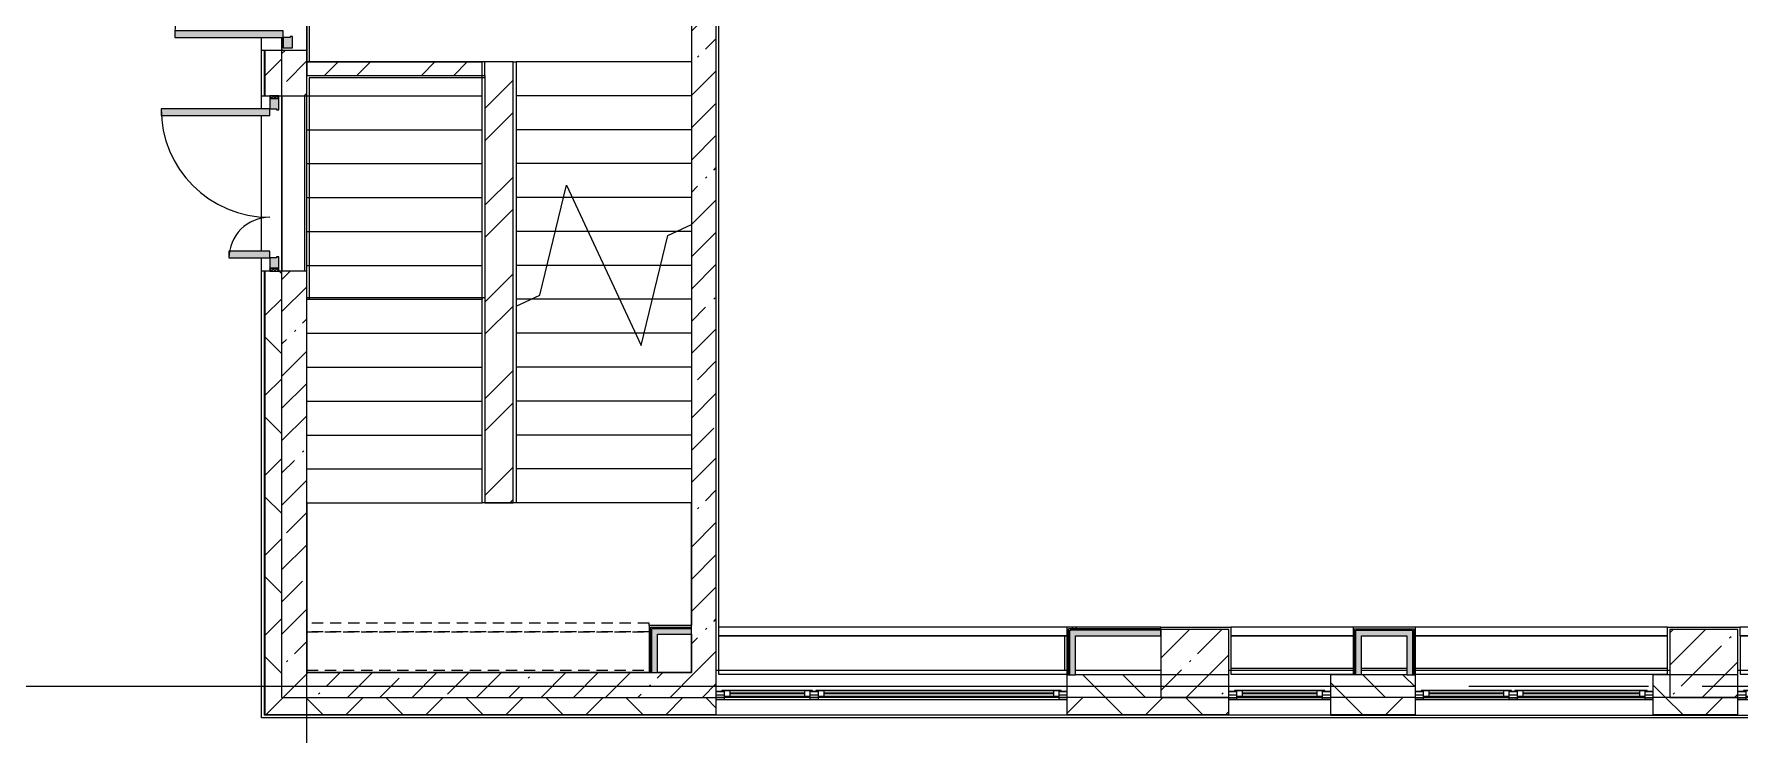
# Model space of a CAD drawing. Header units: millimetres. Extents: x 35861 to 236814, y -8553 to 29000.
# Drawn here: x 103256 to 118335, y -431 to 5765 of the extents above; entities that cross this region are included whole.
import ezdxf

# ---------------------------------------------------------------- set-up
doc = ezdxf.new("R2010")
doc.units = ezdxf.units.MM
doc.linetypes.add('200_ШТРИХ__ш1_п0_6_', pattern=[160, 100, -60])
doc.linetypes.add('Осевая', pattern=[3175, 635, -476.25, 1587.5, -476.25])
for name, color, linetype, lineweight in [('A-DETL-MBND', 7, '200_ШТРИХ__ш1_п0_6_', 9), ('A-GLAZ-2', 7, 'Continuous', 5), ('A-WALL', 7, 'Continuous', 9), ('A-WALL-5', 7, 'Continuous', 5), ('I-WALL-4', 7, 'Continuous', 5), ('S-COLS-1', 7, 'Continuous', 5), ('S-STRS-2', 7, 'Continuous', 5), ('S-STRS-MBND-1', 7, 'Continuous', 5), ('Оси', 7, 'Continuous', 9), ('Оси-2', 7, 'Осевая', 9)]:
    doc.layers.add(name, color=color, linetype=linetype, lineweight=lineweight)
for name, color, linetype, lineweight, true_color in [('A-DOOR-1', 7, 'Continuous', 5, 0xaaaaaa), ('A-DOOR-2', 7, 'Continuous', 5, 0xe2e2e2), ('A-DOOR-FRAM-2', 7, 'Continuous', 5, 0xaaaaaa), ('A-FLOR-1', 7, 'Continuous', 5, 0xaaaaaa), ('I-WALL-1', 7, 'Continuous', 9, 0xe7e7e7), ('I-WALL-2', 7, 'Continuous', 5, 0xe7e7e7)]:
    doc.layers.add(name, color=color, linetype=linetype, lineweight=lineweight, true_color=true_color)
pattern_1 = [(45, (105556.5, 0), (-353.5534, 353.5534), []), (135, (105556.5, 0), (-353.5534, -353.5534), [])]
pattern_2 = [(45, (105556.5, 0), (-285.123, 285.123), []), (45, (105841.6, 0), (-285.123, 285.123), [504.031, -100.806, 16.764, -84.042])]
pattern_3 = [(45, (105556.5, 0), (-427.684, 427.684), []), (45, (105841.6, 0), (-427.684, 427.684), [])]
pattern_4 = [(45, (105556.5, 0), (-530.33, 530.33), []), (135, (105556.5, 0), (-530.33, -530.33), [])]

# ---------------------------------------------------------------- blocks, each defined once
blk = doc.blocks.new('120_Окно_СКБ_1Ст - 120_Окно_СКБ_1Ст 900х2500_h_-22445987-1_6_2_птичка')
at = {"layer": 'A-GLAZ-2'}
for p, q in [((-450, -127), (-450, -57)), ((-450, -57), (-380, -57)), ((450, -57), (-450, -57)), ((-380, -127), (-450, -127)), ((-450, -127), (-400, -127)), ((-380, -127), (-400, -127)), ((-400, -127), (-400, -137)), ((-400, -137), (400, -137)), ((400, -137), (-400, -137)), ((-380, -57), (-380, -127)), ((380, -87), (-380, -87)), ((-380, -87), (-380, -127)), ((-330, -137), (-330, -87)), ((-330, -107), (330, -107)), ((330, -117), (-330, -117)), ((330, -137), (330, -87)), ((380, -127), (380, -57)), ((380, -57), (450, -57)), ((380, -127), (380, -87)), ((450, -127), (380, -127)), ((400, -127), (380, -127)), ((400, -127), (450, -127)), ((400, -137), (400, -127)), ((450, -57), (450, -127))]:
    blk.add_line(p, q, dxfattribs=at)
blk = doc.blocks.new('120_Окно_СКБ_2Ст - 120_Окно_СКБ_2Ст 2100х2500 _мал створка справа_-22445857-1_6_2_птичка')
at = {"layer": 'A-GLAZ-2'}
for p, q in [((-1050, -127), (-1050, -57)), ((-1050, -57), (-980, -57)), ((1050, -57), (-1050, -57)), ((-980, -127), (-1050, -127)), ((-1050, -127), (-1000, -127)), ((-980, -127), (-1000, -127)), ((-1000, -127), (-1000, -137)), ((-1000, -137), (170, -137)), ((170, -137), (-1000, -137)), ((-980, -57), (-980, -127)), ((150, -87), (-980, -87)), ((-980, -87), (-980, -127)), ((-930, -137), (-930, -87)), ((-930, -107), (100, -107)), ((100, -117), (-930, -117)), ((100, -137), (100, -87)), ((150, -127), (150, -57)), ((150, -57), (220, -57)), ((150, -127), (150, -87)), ((220, -127), (150, -127)), ((170, -127), (150, -127)), ((170, -127), (200, -127)), ((170, -137), (170, -127)), ((220, -127), (200, -127)), ((200, -127), (200, -137)), ((200, -137), (1000, -137)), ((1000, -137), (200, -137)), ((220, -57), (220, -127)), ((980, -87), (220, -87)), ((220, -87), (220, -127)), ((270, -137), (270, -87)), ((270, -107), (930, -107)), ((930, -117), (270, -117)), ((930, -137), (930, -87)), ((980, -127), (980, -57)), ((980, -57), (1050, -57)), ((980, -127), (980, -87)), ((1050, -127), (980, -127)), ((1000, -127), (980, -127)), ((1000, -127), (1050, -127)), ((1000, -137), (1000, -127)), ((1050, -57), (1050, -127))]:
    blk.add_line(p, q, dxfattribs=at)
blk = doc.blocks.new('120_Окно_СКБ_2Ст - 120_Окно_СКБ_2Ст 3100х2500 _мал_створка слева_-V72-1_6_2_птичка')
at = {"layer": 'A-GLAZ-2'}
for p, q in [((-1550, -127), (-1550, -57)), ((-1550, -57), (-1480, -57)), ((1550, -57), (-1550, -57)), ((-1480, -127), (-1550, -127)), ((-1550, -127), (-1500, -127)), ((-1480, -127), (-1500, -127)), ((-1500, -127), (-1500, -137)), ((-1500, -137), (670, -137)), ((670, -137), (-1500, -137)), ((-1480, -57), (-1480, -127)), ((650, -87), (-1480, -87)), ((-1480, -87), (-1480, -127)), ((-1430, -137), (-1430, -87)), ((-1430, -107), (600, -107)), ((600, -117), (-1430, -117)), ((600, -137), (600, -87)), ((650, -127), (650, -57)), ((650, -57), (720, -57)), ((650, -127), (650, -87)), ((720, -127), (650, -127)), ((670, -127), (650, -127)), ((670, -127), (700, -127)), ((670, -137), (670, -127)), ((720, -127), (700, -127)), ((700, -127), (700, -137)), ((700, -137), (1500, -137)), ((1500, -137), (700, -137)), ((720, -57), (720, -127)), ((1480, -87), (720, -87)), ((720, -87), (720, -127)), ((770, -137), (770, -87)), ((770, -107), (1430, -107)), ((1430, -117), (770, -117)), ((1430, -137), (1430, -87)), ((1480, -127), (1480, -57)), ((1480, -57), (1550, -57)), ((1480, -127), (1480, -87)), ((1550, -127), (1480, -127)), ((1500, -127), (1480, -127)), ((1500, -127), (1550, -127)), ((1500, -137), (1500, -127)), ((1550, -57), (1550, -127))]:
    blk.add_line(p, q, dxfattribs=at)
blk = doc.blocks.new('110_Дверь_СКБ_2Ст_Наружная - ДН-1_л__ Двухстворчатая 1350 х3200 _ЛК_ в свету с верхним остеклением 2-22796854-1_6_2_птичка')
at = {"layer": 'A-DOOR-2'}
for points in [[(-715.5, 101), (-715.5, -91), (-655.5, -91), (-655.5, 869), (-715.5, 869)], [(694.5, -79), (694.5, -91), (754.5, -91), (754.5, 419), (694.5, 419), (694.5, -12.6)]]:
    blk.add_hatch(color=256, dxfattribs=at).paths.add_polyline_path(points)
h = blk.add_hatch(color=256, dxfattribs=at)
h.paths.add_polyline_path([(-805.5, -171), (-705.5, -171), (-705.5, -151), (-715.5, -151), (-715.5, -91), (-805.5, -91)])
h.paths.add_polyline_path([(744.5, -171), (844.5, -171), (844.5, -91), (754.5, -91), (754.5, -151), (744.5, -151)])
at = {"layer": 'A-DOOR-1'}
for p, q in [((-715.5, 869), (-715.5, -91)), ((-655.5, 869), (-715.5, 869)), ((-655.5, -91), (-655.5, 869)), ((754.5, 419), (694.5, 419)), ((694.5, 419), (694.5, -91)), ((754.5, -91), (754.5, 419)), ((-715.5, -91), (-655.5, -91)), ((694.5, -91), (754.5, -91))]:
    blk.add_line(p, q, dxfattribs=at)
for centre, radius, start, end in [((-715.5, -91), 960, 0, 90), ((754.5, -91), 510, 90, 180)]:
    blk.add_arc(centre, radius, start, end, dxfattribs=at)
at = {"layer": 'A-DOOR-FRAM-2'}
for p, q in [((-715.5, -91), (-805.5, -91)), ((-805.5, -91), (-805.5, -171)), ((-715.5, -151), (-715.5, -91)), ((754.5, -91), (754.5, -151)), ((844.5, -91), (754.5, -91)), ((844.5, -171), (844.5, -91)), ((-805.5, -171), (-705.5, -171)), ((-705.5, -151), (-715.5, -151)), ((-705.5, -171), (-705.5, -151)), ((754.5, -151), (744.5, -151)), ((744.5, -151), (744.5, -171)), ((744.5, -171), (844.5, -171))]:
    blk.add_line(p, q, dxfattribs=at)
blk = doc.blocks.new('110_Дверь_СКБ_2Ст_Наружная - ДН-3_л__ Двухстворчатая 1200 х3200 из подвала EI30-23666533-1_6_2_птичка')
at = {"layer": 'A-DOOR-1'}
h = blk.add_hatch(dxfattribs=at)
h.set_pattern_fill('FP_170', color=256, style=0, pattern_type=2)
h.set_pattern_definition([(135, (1526.41, 143.685), (-14.14214, -14.14214), []), (225, (1526.41, 143.685), (14.14214, -14.14214), [])])
h.paths.add_polyline_path([(770, -48), (772, -51), (795, -51), (795, 29), (770, 29), (770, -31)])
at = {"layer": 'A-DOOR-2'}
for points in [[(619, 989), (619, 29), (680, 29), (680, 989)], [(-640, 71), (-640, 29), (-580, 29), (-580, 389), (-640, 389), (-640, 79)]]:
    blk.add_hatch(color=256, dxfattribs=at).paths.add_polyline_path(points)
h = blk.add_hatch(color=256, dxfattribs=at)
h.paths.add_polyline_path([(-730, -51), (-630, -51), (-630, -31), (-640, -31), (-640, 29), (-730, 29)])
h.paths.add_polyline_path([(670, -51), (770, -48), (770, 29), (680, 29), (680, -31), (670, -31)])
at = {"layer": 'A-DOOR-FRAM-2'}
h = blk.add_hatch(dxfattribs=at)
h.set_pattern_fill('FP_171', color=256, style=0, pattern_type=2)
h.set_pattern_definition([(45, (-596.384, 143.685), (-14.1421, 14.1421), []), (135, (-596.384, 143.685), (-14.1421, -14.1421), [])])
h.paths.add_polyline_path([(-756, 29), (-756, -51), (-730, -51), (-730, 29)])
at = {"layer": 'A-DOOR-1'}
for p, q in [((680, 989), (619, 989)), ((619, 989), (619, 29)), ((680, 29), (680, 989)), ((-640, 389), (-640, 29)), ((-580, 389), (-640, 389)), ((-580, 29), (-580, 389)), ((-640, 29), (-580, 29)), ((619, 29), (680, 29))]:
    blk.add_line(p, q, dxfattribs=at)
for centre, radius, start, end in [((680, 29), 960, 90, 180), ((-640, 29), 360, 0, 90)]:
    blk.add_arc(centre, radius, start, end, dxfattribs=at)
at = {"layer": 'A-DOOR-FRAM-2'}
for p, q in [((-730, 29), (-756, 29)), ((-756, 29), (-756, -51)), ((-640, 29), (-730, 29)), ((-730, 29), (-730, -51)), ((-730, -51), (-730, 29)), ((-640, -31), (-640, 29)), ((680, 29), (680, -31)), ((770, 29), (680, 29)), ((770, -51), (770, 29)), ((795, 29), (770, 29)), ((770, 29), (770, -51)), ((795, -51), (795, 29)), ((-756, -51), (-730, -51)), ((-730, -51), (-630, -51)), ((-630, -31), (-640, -31)), ((-630, -51), (-630, -31)), ((680, -31), (670, -31)), ((670, -31), (670, -51)), ((670, -51), (770, -51)), ((770, -51), (795, -51))]:
    blk.add_line(p, q, dxfattribs=at)
blk = doc.blocks.new('Зашивка приборов отопления18 - Зашивка приборов отопления-33281779-1_6_2_птичка')
at = {"layer": 'A-WALL-5'}
for p, q in [((12140, 520), (9910, 520)), ((12140, 445), (12140, 520)), ((12140, 445), (9910, 445)), ((9910, 445), (12140, 445)), ((12140, 105), (12140, 445)), ((9910, 105), (12140, 105))]:
    blk.add_line(p, q, dxfattribs=at)
blk = doc.blocks.new('Зашивка приборов отопления16 - Зашивка приборов отопления-33282046-1_6_2_птичка')
at = {"layer": 'A-WALL-5'}
for p, q in [((10990, 520), (9910, 520)), ((9910, 520), (9910, 445)), ((10990, 445), (9910, 445)), ((9910, 445), (9910, 105)), ((9910, 445), (10990, 445)), ((9910, 105), (10990, 105))]:
    blk.add_line(p, q, dxfattribs=at)
blk = doc.blocks.new('Зашивка приборов отопления17 - Зашивка приборов отопления-33282118-1_6_2_птичка')
at = {"layer": 'A-WALL-5'}
for p, q in [((10990, 520), (7910, 520)), ((7910, 520), (7910, 445)), ((10990, 445), (7910, 445)), ((7910, 445), (7910, 105)), ((7910, 445), (10990, 445)), ((7910, 105), (10990, 105))]:
    blk.add_line(p, q, dxfattribs=at)
blk = doc.blocks.new('Зашивка приборов отопления19 - Зашивка приборов отопления-33282289-1_6_2_птичка')
at = {"layer": 'A-WALL-5'}
for p, q in [((12140, 520), (10059, 520)), ((10059, 520), (10059, 445)), ((10059, 445), (12140, 445)), ((12140, 445), (10061, 445)), ((10061, 445), (10061, 105)), ((10061, 105), (12140, 105))]:
    blk.add_line(p, q, dxfattribs=at)
blk = doc.blocks.new('Зашивка приборов отопления45 - Зашивка приборов отопления-33465879-1_6_2_птичка')
at = {"layer": 'A-DETL-MBND'}
for p, q in [((3135, 556), (110, 556)), ((3135, 481), (110, 481)), ((110, 481), (3135, 481)), ((3135, 535), (3135, 556)), ((110, 141), (3135, 141))]:
    blk.add_line(p, q, dxfattribs=at)

msp = doc.modelspace()

# ---------------------------------------------------------------- hatches: boundary and pattern name
at = {"layer": 'A-WALL-5'}
h = msp.add_hatch(dxfattribs=at)
h.set_pattern_fill('FP_80', color=256, style=0, pattern_type=2)
h.set_pattern_definition(pattern_1)
h.paths.add_polyline_path([(105446.5, -100), (105446.5, 3670), (105296.5, 3670), (105296.5, -100)])
h.paths.add_polyline_path([(105418.5, 5220), (105446.5, 5220), (105446.5, 5620), (105296.5, 5620), (105296.5, 5220), (105338.5, 5220)])
h.paths.add_polyline_path([(105296.5, 7320), (105446.5, 7320), (105446.5, 8520), (105296.5, 8520), (105296.5, 7544.6)])
h.paths.add_polyline_path([(105357.1, 10820), (105446.5, 10820), (105446.5, 12220), (105296.5, 12220), (105296.5, 10820)])
h.paths.add_polyline_path([(105446.5, 13120), (105445.9, 15350), (105296.5, 15350), (105296.5, 13120), (105402.2, 13120)])
h = msp.add_hatch(dxfattribs=at)
h.set_pattern_fill('FP_72', color=256, style=0, pattern_type=2)
h.set_pattern_definition([(135, (105556.5, 0), (-176.7767, -176.7767), [])])
h.paths.add_polyline_path([(112386.5, -100), (113216.5, -100), (113216.5, 100), (112386.5, 100), (112386.5, -80)])
h.paths.add_polyline_path([(127466.5, -100), (127466.5, 100), (127166.5, 100), (127166.5, -100)])
h.paths.add_polyline_path([(132866.5, -100), (133866.2, -100), (133866.2, 100), (132866.5, 100), (132866.5, -80)])
h.paths.add_polyline_path([(114716.2, -100), (115466.5, -100), (115466.5, 100), (114716.2, 100), (114716.2, -80)])
h.paths.add_polyline_path([(117716.5, -100), (117716.5, 100), (117566.5, 100), (117566.5, -100)])
h.paths.add_polyline_path([(126046.5, -100), (126266.5, -100), (126266.5, 100), (124916.5, 100), (124916.5, -100), (124951.7, -100)])
h.paths.add_polyline_path([(131966.5, -100), (131966.5, 100), (131716.5, 100), (131716.5, -100)])
h.paths.add_polyline_path([(121166.5, -100), (121166.5, 100), (120416.5, 100), (120416.5, -100)])
h.paths.add_polyline_path([(122066.5, -100), (122216.5, -94.4), (122216.5, 100), (122066.5, 100), (122066.5, -80)])
h.paths.add_polyline_path([(128191.5, -100), (128191.5, 100), (128066.5, 100), (128066.5, -100)])
h.paths.add_polyline_path([(130991.5, -100), (131116.5, -100), (131116.5, 100), (130991.5, 100), (130991.5, -80)])
h = msp.add_hatch(dxfattribs=at)
h.set_pattern_fill('FP_80', color=256, style=0, pattern_type=2)
h.set_pattern_definition(pattern_1)
h.paths.add_polyline_path([(143947.5, -250), (143947.5, -100), (143546.5, -100), (143546.5, -250)])
h.paths.add_polyline_path([(139426.5, -250), (139426.5, -100), (138566.5, -100), (138566.5, -250)])
h.paths.add_polyline_path([(135766.5, -250), (135766.5, -100), (134766.2, -100), (134766.2, -250), (135175.9, -250)])
h.paths.add_polyline_path([(141526.5, -250), (142646.5, -250), (142646.5, -100), (141526.5, -100), (141526.5, -190.3)])
h.paths.add_polyline_path([(132866.5, -250), (133866.2, -250), (133866.2, -100), (132866.5, -100), (132866.5, -211.8)])
h.paths.add_polyline_path([(127166.5, -250), (128191.5, -250), (128191.5, -100), (127166.5, -100), (127166.5, -226)])
h.paths.add_polyline_path([(124951.7, -250), (126266.5, -250), (126266.5, -100), (124916.5, -100), (124916.5, -250)])
h.paths.add_polyline_path([(122816.5, -250), (122816.5, -100), (122066.5, -100), (122066.5, -250), (122163.3, -250)])
h.paths.add_polyline_path([(121166.5, -250), (121166.5, -100), (120416.5, -100), (120416.5, -250)])
h.paths.add_polyline_path([(131966.5, -250), (131966.5, -100), (130991.5, -100), (130991.5, -250), (131458, -250)])
h.paths.add_polyline_path([(117566.5, -250), (118316.5, -248), (118316.5, -100), (117566.5, -100), (117566.5, -249.9)])
h.paths.add_polyline_path([(115466.5, -250), (115466.5, -100), (114716.2, -100), (114716.2, -250), (114727.5, -250)])
h.paths.add_polyline_path([(113816.2, -250), (113816.2, -100), (112386.5, -100), (112386.5, -250), (113798, -250)])
h.paths.add_polyline_path([(109286.5, -250), (109286.5, -100), (105296.5, -100), (105296.5, -250), (109150.6, -250)])
at = {"layer": 'I-WALL-1'}
for points in [[(108716.5, 460), (109066.5, 460), (109066.5, 510), (108716.5, 510), (108716.5, 481)], [(108716.5, 120), (108766.5, 125.5), (108766.5, 460), (108716.5, 458.7), (108716.5, 121.8)], [(112411.5, 100), (112461.5, 100), (112461.5, 495), (112411.5, 495), (112411.5, 120)], [(114991.2, 445), (115391.5, 445), (115391.5, 495), (114941.2, 495), (114941.2, 445)], [(115441.5, 100), (115441.5, 495), (115391.5, 495), (115391.5, 100)], [(114991.2, 100), (114991.2, 445), (114941.2, 445), (114941.2, 100)]]:
    msp.add_hatch(color=256, dxfattribs=at).paths.add_polyline_path(points)
at = {"layer": 'I-WALL-2'}
msp.add_hatch(color=256, dxfattribs=at).paths.add_polyline_path([(112461.5, 445), (113216.5, 445), (113216.5, 495), (112461.5, 495)])
at = {"layer": 'I-WALL-4'}
h = msp.add_hatch(dxfattribs=at)
h.set_pattern_fill('FP_73', color=256, style=0, pattern_type=2)
h.set_pattern_definition(pattern_2)
h.paths.add_polyline_path([(105446.5, -100), (105666.5, -100), (105666.5, 3670), (105446.5, 3670), (105446.5, 1795.6)])
h.paths.add_polyline_path([(105446.5, 5220), (105666.5, 5220), (105666.5, 5620), (105446.5, 5620), (105446.5, 5400)])
h.paths.add_polyline_path([(105446.5, 7320), (105666.5, 7320), (105666.5, 7900), (105446.5, 7900), (105446.5, 7544.6)])
h = msp.add_hatch(dxfattribs=at)
h.set_pattern_fill('FP_73', color=256, style=0, pattern_type=2)
h.set_pattern_definition(pattern_2)
h.paths.add_polyline_path([(109286.5, 120), (109286.5, 7900), (109066.5, 7900), (109066.5, 120), (109220.2, 120)])
h = msp.add_hatch(dxfattribs=at)
h.set_pattern_fill('FP_113', color=256, style=0, pattern_type=2)
h.set_pattern_definition(pattern_3)
h.paths.add_polyline_path([(105686.5, 5400), (107241.5, 5400), (107241.5, 5520), (105666.5, 5520), (105666.5, 5400)])
h = msp.add_hatch(dxfattribs=at)
h.set_pattern_fill('FP_113', color=256, style=0, pattern_type=2)
h.set_pattern_definition(pattern_3)
h.paths.add_polyline_path([(107491.5, 1620), (107491.5, 5520), (107241.5, 5520), (107241.5, 1620)])
h = msp.add_hatch(dxfattribs=at)
h.set_pattern_fill('FP_186', color=256, style=0, pattern_type=2)
h.set_pattern_definition(pattern_4)
h.paths.add_polyline_path([(112386.5, 100), (112399, 100), (112399, 520), (112386.5, 520), (112386.5, 120)])
h = msp.add_hatch(dxfattribs=at)
h.set_pattern_fill('FP_186', color=256, style=0, pattern_type=2)
h.set_pattern_definition(pattern_4)
h.paths.add_polyline_path([(112399, 507.5), (113216.5, 507.5), (113216.5, 520), (112399, 520)])
h = msp.add_hatch(dxfattribs=at)
h.set_pattern_fill('FP_186', color=256, style=0, pattern_type=2)
h.set_pattern_definition(pattern_4)
h.paths.add_polyline_path([(112399, 100), (112411.5, 100), (112411.5, 507.5), (112399, 507.5), (112399, 120)])
h = msp.add_hatch(dxfattribs=at)
h.set_pattern_fill('FP_186', color=256, style=0, pattern_type=2)
h.set_pattern_definition(pattern_4)
h.paths.add_polyline_path([(112868.5, 495), (113216.5, 500), (113216.5, 507.5), (112411.5, 507.5), (112411.5, 495), (112468.7, 495)])
h = msp.add_hatch(dxfattribs=at)
h.set_pattern_fill('FP_186', color=256, style=0, pattern_type=2)
h.set_pattern_definition(pattern_4)
h.paths.add_polyline_path([(114928.7, 100), (114928.7, 507.5), (114916.2, 507.5), (114916.2, 100)])
h = msp.add_hatch(dxfattribs=at)
h.set_pattern_fill('FP_186', color=256, style=0, pattern_type=2)
h.set_pattern_definition(pattern_4)
h.paths.add_polyline_path([(114941.2, 100), (114941.2, 495), (114928.7, 494.7), (114928.7, 100)])
h = msp.add_hatch(dxfattribs=at)
h.set_pattern_fill('FP_186', color=256, style=0, pattern_type=2)
h.set_pattern_definition(pattern_4)
h.paths.add_polyline_path([(115454, 100), (115454, 507.5), (115441.5, 507.5), (115441.5, 100)])
h = msp.add_hatch(dxfattribs=at)
h.set_pattern_fill('FP_186', color=256, style=0, pattern_type=2)
h.set_pattern_definition(pattern_4)
h.paths.add_polyline_path([(115466.5, 100), (115466.5, 520), (115454, 520), (115454, 100)])
h = msp.add_hatch(dxfattribs=at)
h.set_pattern_fill('FP_73', color=256, style=0, pattern_type=2)
h.set_pattern_definition(pattern_2)
h.paths.add_polyline_path([(107516.5, -100), (109286.5, -100), (109286.5, 120), (105666.5, 120), (105666.5, -100), (107216.5, -100)])
at = {"layer": 'S-COLS-1'}
h = msp.add_hatch(dxfattribs=at)
h.set_pattern_fill('FP_73', color=256, style=0, pattern_type=2)
h.set_pattern_definition(pattern_2)
h.paths.add_polyline_path([(113798, -100), (113816.5, -100), (113816.5, 500), (113216.5, 500), (113216.5, -100)])
h = msp.add_hatch(dxfattribs=at)
h.set_pattern_fill('FP_73', color=256, style=0, pattern_type=2)
h.set_pattern_definition(pattern_2)
h.paths.add_polyline_path([(117716.5, -100), (118316.5, -100), (118316.5, 500), (117716.5, 500), (117716.5, -80)])

# ---------------------------------------------------------------- linework, layer by layer
at = {"layer": 'A-FLOR-1'}
for p, q in [((109306.5, 7693), (109306.5, 520)), ((105686.5, 7660), (105686.5, 5520)), ((107491.5, 5520), (107516.5, 5520)), ((107241.5, 5379.5), (105687, 5379.5)), ((105687, 5379.5), (105687, 3435)), ((105646.5, 5220), (105646.5, 3670)), ((105666.5, 3435), (107241.5, 3435)), ((113216.5, 520), (113836.2, 520)), ((117696.5, 520), (118335.1, 520)), ((109306.5, 445), (109306.5, 140)), ((112366.5, 445), (109306.5, 445)), ((112366.5, 140), (112366.5, 445)), ((113836.2, 445), (113836.2, 159.9)), ((114916.2, 445), (113836.2, 445)), ((117696.5, 445), (115466.5, 445)), ((117696.5, 159.9), (117696.5, 445)), ((113836.2, 159.9), (114916.2, 159.9)), ((114991.2, 159.9), (115391.5, 159.9)), ((115466.5, 159.9), (117696.5, 159.9))]:
    msp.add_line(p, q, dxfattribs=at)
at = {"layer": 'A-WALL'}
for p, q in [((105293.5, 5620), (105293.5, 5220)), ((105296.5, 5620), (105296.5, 5220)), ((105446.5, 5220), (105446.5, 5620)), ((105666.5, 5520), (105666.5, 5400)), ((107241.5, 5400), (107241.5, 5520)), ((105293.5, 3670), (105293.5, -253)), ((105296.5, 3670), (105296.5, -250)), ((105446.5, -100), (105446.5, 3670)), ((108704, 522.5), (109066.5, 522.5)), ((108704, 120), (108704, 522.5)), ((108716.5, 510), (109066.5, 510)), ((108716.5, 120), (108716.5, 510)), ((109066.5, 460), (109066.5, 535)), ((112399, 100), (112399, 507.5)), ((113216.5, 507.5), (112399, 507.5)), ((112411.5, 100), (112411.5, 495)), ((113216.5, 495), (112411.5, 495)), ((114928.7, 507.5), (115454, 507.5)), ((114928.7, 100), (114928.7, 507.5)), ((114941.2, 495), (115441.5, 495)), ((114941.2, 100), (114941.2, 495)), ((115441.5, 495), (115441.5, 100)), ((115454, 507.5), (115454, 100)), ((108691.5, 120), (108766.5, 120)), ((113816.2, -100), (112386.5, -100)), ((115466.5, -100), (114716.2, -100)), ((118316.5, -100), (117566.5, -100)), ((105293.5, -253), (109286.5, -253)), ((105296.5, -250), (109286.5, -250)), ((112386.5, -250), (113816.2, -250)), ((112386.5, -253), (113816.2, -253)), ((114716.2, -250), (115466.5, -250)), ((114716.2, -253), (115466.5, -253)), ((117566.5, -250), (118316.5, -250)), ((117566.5, -253), (118316.5, -253))]:
    msp.add_line(p, q, dxfattribs=at)
at = {"layer": 'A-WALL-5'}
for p, q in [((105266.5, 5105), (105266.5, 5735)), ((105446.5, 5735), (105446.5, 5620)), ((105446.5, 5620), (105266.5, 5620)), ((105288.5, 5620), (105288.5, 5220)), ((105266.5, 5220), (105338.5, 5220)), ((105418.5, 5220), (105446.5, 5220)), ((105446.5, 5220), (105446.5, 3670)), ((105266.5, 3845), (105266.5, 5045)), ((105266.5, -280), (105266.5, 3785)), ((105338.5, 3670), (105266.5, 3670)), ((105288.5, 3670), (105288.5, -258)), ((105446.5, 3670), (105418.5, 3670)), ((112386.5, 100), (112386.5, -258)), ((113816.2, 100), (112461.5, 100)), ((113816.2, -258), (113816.2, 100)), ((115391.5, 100), (114716.2, 100)), ((114716.2, 100), (114716.2, -258)), ((115466.5, -258), (115466.5, 100)), ((118316.5, 100), (117566.5, 100)), ((117566.5, 100), (117566.5, -258)), ((118316.5, -258), (118316.5, 100)), ((112386.5, -100), (109286.5, -100)), ((109286.5, -258), (109286.5, -100)), ((113816.5, -100), (114716.2, -100)), ((115466.5, -100), (117566.5, -100)), ((118316.5, -100), (120416.5, -100)), ((177836.5, -280), (105266.5, -280)), ((114716.2, -258), (105288.5, -258)), ((114716.2, -258), (127166.5, -258))]:
    msp.add_line(p, q, dxfattribs=at)
at = {"layer": 'I-WALL-4'}
for p, q in [((109286.5, -100), (109286.5, 7900)), ((105666.5, 7680), (105666.5, 5520)), ((109066.5, 7680), (109066.5, 535)), ((105446.5, 5620), (105446.5, 5735)), ((105666.5, 5620), (105446.5, 5620)), ((107491.5, 5520), (105666.5, 5520)), ((107491.5, 1620), (107491.5, 5520)), ((105666.5, 120), (105666.5, 5400)), ((105666.5, 5400), (107241.5, 5400)), ((107241.5, 5400), (107241.5, 1620)), ((105446.5, 5220), (105666.5, 5220)), ((105446.5, 3670), (105446.5, 5220)), ((105666.5, 3670), (105446.5, 3670)), ((107241.5, 1620), (107491.5, 1620)), ((109066.5, 535), (108691.5, 535)), ((108691.5, 535), (108691.5, 120)), ((108766.5, 460), (109066.5, 460)), ((108766.5, 120), (108766.5, 460)), ((109066.5, 460), (109066.5, 120)), ((112386.5, 520), (112386.5, 100)), ((113216.5, 520), (112386.5, 520)), ((113216.5, 445), (113216.5, 520)), ((115466.5, 520), (114916.2, 520)), ((114916.2, 520), (114916.2, 100)), ((115466.5, 100), (115466.5, 520)), ((112461.5, 100), (112461.5, 445)), ((112461.5, 445), (113216.5, 445)), ((114991.2, 445), (115391.5, 445)), ((114991.2, 100), (114991.2, 445)), ((115391.5, 445), (115391.5, 100)), ((108691.5, 120), (105666.5, 120)), ((109066.5, 120), (108766.5, 120)), ((109286.5, 140), (112386.5, 140)), ((112386.5, 100), (112461.5, 100)), ((112461.5, 140), (113216.5, 140)), ((113816.5, 140), (114916.2, 140)), ((114991.2, 140), (115391.5, 140)), ((115391.5, 100), (115466.5, 100)), ((115466.5, 140), (117716.5, 140)), ((118316.5, 140), (120416.5, 140)), ((105446.5, -100), (109286.5, -100)), ((109356.5, -80), (109286.5, -80)), ((110186.5, -80), (110116.5, -80)), ((112386.5, -80), (112316.5, -80)), ((113886.2, -80), (113816.5, -80)), ((114716.2, -80), (114646.2, -80)), ((115536.5, -80), (115466.5, -80)), ((116366.5, -80), (116296.5, -80)), ((117566.5, -80), (117496.5, -80)), ((118386.5, -80), (118316.5, -80))]:
    msp.add_line(p, q, dxfattribs=at)
at = {"layer": 'S-COLS-1'}
for p, q in [((113816.5, 500), (113216.5, 500)), ((113216.5, 500), (113216.5, -100)), ((113816.5, -100), (113816.5, 500)), ((118316.5, 500), (117716.5, 500)), ((117716.5, 500), (117716.5, -100)), ((118316.5, -100), (118316.5, 500)), ((113216.5, -100), (113816.5, -100)), ((117716.5, -100), (118316.5, -100))]:
    msp.add_line(p, q, dxfattribs=at)
at = {"layer": 'S-STRS-2'}
for p, q in [((109066.5, 5520), (107516.5, 5520)), ((107516.5, 5520), (107516.5, 5220)), ((109066.5, 5520), (107516.5, 5520)), ((107516.5, 5220), (107516.5, 4920)), ((109066.5, 5220), (107516.5, 5220)), ((109066.5, 5220), (107516.5, 5220)), ((107516.5, 4920), (107516.5, 4620)), ((109066.5, 4920), (107516.5, 4920)), ((109066.5, 4920), (107516.5, 4920)), ((107516.5, 4620), (107516.5, 4320)), ((109066.5, 4620), (107516.5, 4620)), ((109066.5, 4620), (107516.5, 4620)), ((107516.5, 4320), (107516.5, 4020)), ((107935.1, 4320), (107516.5, 4320)), ((107935.1, 4320), (107516.5, 4320)), ((108011.7, 4320), (107935.1, 4320)), ((108011.7, 4320), (107935.1, 4320)), ((109066.5, 4320), (108011.7, 4320)), ((109066.5, 4320), (108011.7, 4320)), ((107516.5, 4020), (107516.5, 3720)), ((107862.2, 4020), (107516.5, 4020)), ((107862.2, 4020), (107516.5, 4020)), ((108151.6, 4020), (107862.2, 4020)), ((108151.6, 4020), (107862.2, 4020)), ((108934.8, 4020), (108151.6, 4020)), ((108934.8, 4020), (108151.6, 4020)), ((109066.5, 4020), (108934.8, 4020)), ((109066.5, 4020), (108934.8, 4020)), ((107516.5, 3720), (107516.5, 3420)), ((107789.2, 3720), (107516.5, 3720)), ((107789.2, 3720), (107516.5, 3720)), ((108291.5, 3720), (107789.2, 3720)), ((108291.5, 3720), (107789.2, 3720)), ((108793.7, 3720), (108291.5, 3720)), ((108793.7, 3720), (108291.5, 3720)), ((109066.5, 3720), (108793.7, 3720)), ((109066.5, 3720), (108793.7, 3720)), ((105666.5, 3420), (107216.5, 3420)), ((105666.5, 3420), (107216.5, 3420)), ((105687.5, 3435), (105687.5, 3420)), ((107216.5, 3420), (107220.5, 3420)), ((107216.5, 3120), (107216.5, 3420)), ((107220.5, 3420), (107220.5, 3435)), ((107516.5, 3420), (107516.5, 3358.6)), ((107648.1, 3420), (107516.5, 3420)), ((107648.1, 3420), (107516.5, 3420)), ((107516.5, 3358.6), (107516.5, 3120)), ((108431.4, 3420), (107648.1, 3420)), ((108431.4, 3420), (107648.1, 3420)), ((108720.8, 3420), (108431.4, 3420)), ((108720.8, 3420), (108431.4, 3420)), ((109066.5, 3420), (108720.8, 3420)), ((109066.5, 3420), (108720.8, 3420)), ((105666.5, 3120), (107216.5, 3120)), ((105666.5, 3120), (107216.5, 3120)), ((107216.5, 2820), (107216.5, 3120)), ((107516.5, 3120), (107516.5, 2820)), ((108571.3, 3120), (107516.5, 3120)), ((108571.3, 3120), (107516.5, 3120)), ((108647.9, 3120), (108571.3, 3120)), ((108647.9, 3120), (108571.3, 3120)), ((109066.5, 3120), (108647.9, 3120)), ((109066.5, 3120), (108647.9, 3120)), ((105666.5, 2820), (107216.5, 2820)), ((105666.5, 2820), (107216.5, 2820)), ((107216.5, 2520), (107216.5, 2820)), ((107516.5, 2820), (107516.5, 2520)), ((109066.5, 2820), (107516.5, 2820)), ((109066.5, 2820), (107516.5, 2820)), ((105666.5, 2520), (107216.5, 2520)), ((105666.5, 2520), (107216.5, 2520)), ((107216.5, 2220), (107216.5, 2520)), ((107516.5, 2520), (107516.5, 2220)), ((109066.5, 2520), (107516.5, 2520)), ((109066.5, 2520), (107516.5, 2520)), ((105666.5, 2220), (107216.5, 2220)), ((105666.5, 2220), (107216.5, 2220)), ((107216.5, 1920), (107216.5, 2220)), ((107516.5, 2220), (107516.5, 1920)), ((109066.5, 2220), (107516.5, 2220)), ((109066.5, 2220), (107516.5, 2220)), ((105666.5, 1920), (107216.5, 1920)), ((105666.5, 1920), (107216.5, 1920)), ((107216.5, 1620), (107216.5, 1920)), ((107516.5, 1920), (107516.5, 1620)), ((109066.5, 1920), (107516.5, 1920)), ((109066.5, 1920), (107516.5, 1920)), ((105666.5, 1620), (107216.5, 1620)), ((105666.5, 1620), (107216.5, 1620)), ((107241.5, 1620), (107216.5, 1620)), ((107516.5, 1620), (107491.5, 1620)), ((109066.5, 1620), (107516.5, 1620)), ((109066.5, 1620), (107516.5, 1620))]:
    msp.add_line(p, q, dxfattribs=at)
at = {"layer": 'S-STRS-MBND-1'}
for p, q in [((105666.5, 5520), (107216.5, 5520)), ((105666.5, 1620), (105666.5, 5520)), ((107216.5, 1620), (107216.5, 5520)), ((105666.5, 5220), (107216.5, 5220)), ((105666.5, 5220), (107216.5, 5220)), ((105666.5, 4920), (107216.5, 4920)), ((105666.5, 4920), (107216.5, 4920)), ((105666.5, 4620), (107216.5, 4620)), ((105666.5, 4620), (107216.5, 4620)), ((107725, 3455.9), (107961.3, 4428.1)), ((107961.3, 4428.1), (108621.7, 3011.9)), ((105666.5, 4320), (107216.5, 4320)), ((105666.5, 4320), (107216.5, 4320)), ((108011.7, 4320), (107935.1, 4320)), ((108011.7, 4320), (107935.1, 4320)), ((108857.9, 3984.1), (109066.5, 4081.4)), ((105666.5, 4020), (107216.5, 4020)), ((105666.5, 4020), (107216.5, 4020)), ((108151.6, 4020), (107862.2, 4020)), ((108151.6, 4020), (107862.2, 4020)), ((108621.7, 3011.9), (108857.9, 3984.1)), ((109066.5, 4020), (108934.8, 4020)), ((109066.5, 4020), (108934.8, 4020)), ((105666.5, 3720), (107216.5, 3720)), ((105666.5, 3720), (107216.5, 3720)), ((108291.5, 3720), (107789.2, 3720)), ((108291.5, 3720), (107789.2, 3720)), ((109066.5, 3720), (108793.7, 3720)), ((109066.5, 3720), (108793.7, 3720)), ((105666.5, 3420), (107216.5, 3420)), ((105666.5, 3420), (107216.5, 3420)), ((107516.5, 3358.6), (107725, 3455.9)), ((107516.5, 3358.6), (107516.5, 1620)), ((108431.4, 3420), (107648.1, 3420)), ((108431.4, 3420), (107648.1, 3420)), ((109066.5, 3420), (108720.8, 3420)), ((109066.5, 3420), (108720.8, 3420)), ((109066.5, 3420), (109066.5, 1620)), ((105666.5, 3120), (107216.5, 3120)), ((105666.5, 3120), (107216.5, 3120)), ((108571.3, 3120), (107516.5, 3120)), ((108571.3, 3120), (107516.5, 3120)), ((109066.5, 3120), (108647.9, 3120)), ((109066.5, 3120), (108647.9, 3120)), ((105666.5, 2820), (107216.5, 2820)), ((105666.5, 2820), (107216.5, 2820)), ((109066.5, 2820), (107516.5, 2820)), ((109066.5, 2820), (107516.5, 2820)), ((105666.5, 2520), (107216.5, 2520)), ((105666.5, 2520), (107216.5, 2520)), ((109066.5, 2520), (107516.5, 2520)), ((109066.5, 2520), (107516.5, 2520)), ((105666.5, 2220), (107216.5, 2220)), ((105666.5, 2220), (107216.5, 2220)), ((109066.5, 2220), (107516.5, 2220)), ((109066.5, 2220), (107516.5, 2220)), ((105666.5, 1920), (107216.5, 1920)), ((105666.5, 1920), (107216.5, 1920)), ((109066.5, 1920), (107516.5, 1920)), ((109066.5, 1920), (107516.5, 1920)), ((105666.5, 1620), (105666.5, 120)), ((105666.5, 1620), (107216.5, 1620)), ((105666.5, 1620), (107216.5, 1620)), ((107516.5, 1620), (107216.5, 1620)), ((109066.5, 1620), (107516.5, 1620)), ((109066.5, 1620), (107516.5, 1620)), ((109066.5, 120), (109066.5, 1620)), ((105666.5, 120), (109066.5, 120))]:
    msp.add_line(p, q, dxfattribs=at)
at = {"layer": 'Оси'}
for p, q in [((105666.5, 5439), (105666.5, 15380)), ((105666.5, -4552.8), (105666.5, 5388.2)), ((102327.7, 0), (114827.7, 0))]:
    msp.add_line(p, q, dxfattribs=at)
at = {"layer": 'Оси-2'}
for p, q in [((105666.5, 5388.2), (105666.5, 5439)), ((114827.7, 0), (131816.5, 0))]:
    msp.add_line(p, q, dxfattribs=at)

# ---------------------------------------------------------------- block references
at = {"layer": 'A-DETL-MBND'}
msp.add_blockref('Зашивка приборов отопления45 - Зашивка приборов отопления-33465879-1_6_2_птичка', (105556.5, 0), dxfattribs=at)
at = {"layer": 'A-DOOR-1', "rotation": 89.99999999999991}
for name, p in [('110_Дверь_СКБ_2Ст_Наружная - ДН-1_л__ Двухстворчатая 1350 х3200 _ЛК_ в свету с верхним остеклением 2-22796854-1_6_2_птичка', (105367.5, 6450.5)), ('110_Дверь_СКБ_2Ст_Наружная - ДН-3_л__ Двухстворчатая 1200 х3200 из подвала EI30-23666533-1_6_2_птичка', (105367.5, 4425.5))]:
    msp.add_blockref(name, p, dxfattribs=at)
at = {"layer": 'A-GLAZ-2', "rotation": 180}
for name, p in [('120_Окно_СКБ_2Ст - 120_Окно_СКБ_2Ст 3100х2500 _мал_створка слева_-V72-1_6_2_птичка', (110836.5, -175)), ('120_Окно_СКБ_1Ст - 120_Окно_СКБ_1Ст 900х2500_h_-22445987-1_6_2_птичка', (114266.2, -175)), ('120_Окно_СКБ_2Ст - 120_Окно_СКБ_2Ст 2100х2500 _мал створка справа_-22445857-1_6_2_птичка', (116516.5, -175)), ('120_Окно_СКБ_2Ст - 120_Окно_СКБ_2Ст 2100х2500 _мал створка справа_-22445857-1_6_2_птичка', (119366.5, -175))]:
    msp.add_blockref(name, p, dxfattribs=at)
at = {"layer": 'A-WALL-5'}
for name, p in [('Зашивка приборов отопления17 - Зашивка приборов отопления-33282118-1_6_2_птичка', (101396.5, 0)), ('Зашивка приборов отопления16 - Зашивка приборов отопления-33282046-1_6_2_птичка', (103926.2, 0)), ('Зашивка приборов отопления18 - Зашивка приборов отопления-33281779-1_6_2_птичка', (105556.5, 0)), ('Зашивка приборов отопления19 - Зашивка приборов отопления-33282289-1_6_2_птичка', (108276.5, 0))]:
    msp.add_blockref(name, p, dxfattribs=at)

doc.saveas('drawing.dxf')
